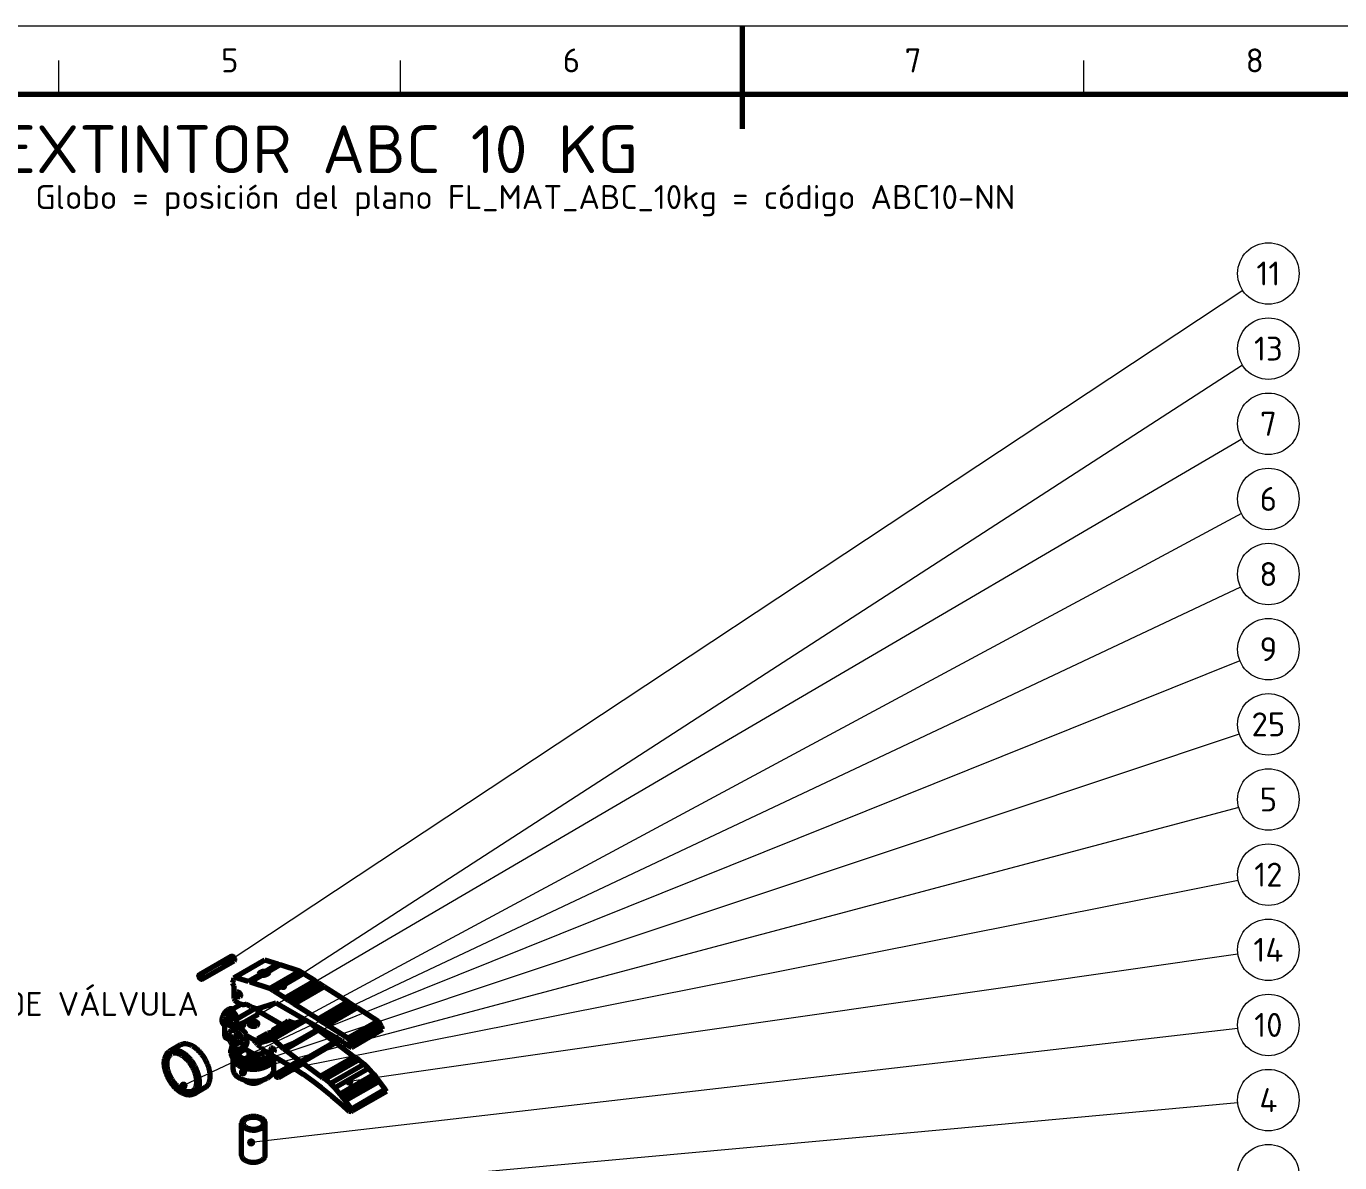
# Model space of a CAD drawing. Header units: millimetres. Extents: x 0 to 594, y 0 to 420.
# Drawn here: x 192.2 to 384.4, y 253.6 to 420 of the extents above; entities that cross this region are included whole.
import ezdxf
from ezdxf.enums import TextEntityAlignment as Align

# ---------------------------------------------------------------- set-up
doc = ezdxf.new("R2010")
doc.units = ezdxf.units.MM
for name, color, linetype, lineweight in [('01-VISIBLE', 7, 'CONTINUOUS', 70), ('06-TEXTO', 7, 'CONTINUOUS', 25), ('07-RECUADRO', 7, 'CONTINUOUS', 70), ('08-FINA', 5, 'CONTINUOUS', 18)]:
    doc.layers.add(name, color=color, linetype=linetype, lineweight=lineweight)
doc.styles.add('ISO3098', font='isocpeur.ttf')

msp = doc.modelspace()

# ---------------------------------------------------------------- hatches: boundary and pattern name
at = {"layer": '08-FINA'}
h = msp.add_hatch(color=7, dxfattribs=at)
h.dxf.hatch_style = 1
edge = h.paths.add_edge_path()
edge.add_arc((221.33, 282.77), 0.6, 0, 360)
h = msp.add_hatch(color=7, dxfattribs=at)
h.dxf.hatch_style = 1
edge = h.paths.add_edge_path()
edge.add_arc((229.81, 279.5), 0.6, 0, 360)
h = msp.add_hatch(color=7, dxfattribs=at)
h.dxf.hatch_style = 1
edge = h.paths.add_edge_path()
edge.add_arc((223.85, 273.87), 0.6, 0, 360)
h = msp.add_hatch(color=7, dxfattribs=at)
h.dxf.hatch_style = 1
edge = h.paths.add_edge_path()
edge.add_arc((227.34, 271.9), 0.6, 0, 360)
h = msp.add_hatch(color=7, dxfattribs=at)
h.dxf.hatch_style = 1
edge = h.paths.add_edge_path()
edge.add_arc((225.53, 269.07), 0.6, 0, 360)
h = msp.add_hatch(color=7, dxfattribs=at)
h.dxf.hatch_style = 1
edge = h.paths.add_edge_path()
edge.add_arc((227.11, 268.71), 0.6, 0, 360)
h = msp.add_hatch(color=7, dxfattribs=at)
h.dxf.hatch_style = 1
edge = h.paths.add_edge_path()
edge.add_arc((223.93, 266.87), 0.6, 0, 360)
h = msp.add_hatch(color=7, dxfattribs=at)
h.dxf.hatch_style = 1
edge = h.paths.add_edge_path()
edge.add_arc((231.24, 267.47), 0.6, 0, 360)
h = msp.add_hatch(color=7, dxfattribs=at)
h.dxf.hatch_style = 1
edge = h.paths.add_edge_path()
edge.add_arc((215.23, 264.93), 0.6, 0, 360)
h = msp.add_hatch(color=7, dxfattribs=at)
h.dxf.hatch_style = 1
edge = h.paths.add_edge_path()
edge.add_arc((239.48, 265.52), 0.6, 0, 360)
h = msp.add_hatch(color=7, dxfattribs=at)
h.dxf.hatch_style = 1
edge = h.paths.add_edge_path()
edge.add_arc((225.13, 256.61), 0.6, 0, 360)

# ---------------------------------------------------------------- linework, layer by layer
at = {"layer": '01-VISIBLE'}
for p, q in [((217.56, 281.19), (222.23, 283.88)), ((217.96, 280.5), (222.63, 283.19)), ((227.11, 283.28), (222.73, 280.75)), ((229.05, 282.69), (227.11, 283.28)), ((229.05, 282.69), (227.33, 281.7)), ((229.12, 282.65), (227.42, 281.67)), ((229.29, 282.61), (227.58, 281.62)), ((229.36, 282.59), (227.64, 281.6)), ((229.12, 282.65), (229.05, 282.69)), ((229.19, 282.55), (229.12, 282.65)), ((229.36, 282.59), (229.29, 282.61)), ((232.21, 281.69), (229.36, 282.59)), ((222.6, 280.68), (222.55, 280.43)), ((222.73, 280.75), (222.6, 280.68)), ((224.67, 280.16), (222.73, 280.75)), ((226.38, 281.15), (224.67, 280.16)), ((226.44, 281.1), (224.74, 280.12)), ((226.61, 281.06), (224.91, 280.08)), ((226.71, 281.06), (224.98, 280.06)), ((227.83, 279.16), (232.21, 281.69)), ((228.35, 278.86), (232.74, 281.39)), ((228.38, 278.82), (232.76, 281.35)), ((232.74, 281.39), (232.21, 281.69)), ((232.76, 281.35), (232.74, 281.39)), ((234.49, 280.27), (232.76, 281.35)), ((222.55, 280.43), (222.36, 279.99)), ((222.36, 279.99), (222.6, 279.54)), ((222.6, 279.54), (222.6, 277.66)), ((224.74, 280.12), (224.67, 280.16)), ((224.81, 280.02), (224.74, 280.12)), ((224.91, 280.08), (224.81, 280.02)), ((224.98, 280.06), (224.91, 280.08)), ((227.83, 279.16), (224.98, 280.06)), ((228.35, 278.86), (227.83, 279.16)), ((228.38, 278.82), (228.35, 278.86)), ((230.1, 277.74), (228.38, 278.82)), ((234.49, 280.27), (230.1, 277.74)), ((234.51, 280.23), (230.13, 277.7)), ((234.94, 279.98), (230.56, 277.45)), ((234.97, 279.94), (230.58, 277.41)), ((235.37, 279.7), (230.99, 277.17)), ((235.4, 279.66), (231.01, 277.13)), ((235.8, 279.43), (231.42, 276.9)), ((235.83, 279.39), (231.44, 276.85)), ((234.51, 280.23), (234.49, 280.27)), ((234.94, 279.98), (234.51, 280.23)), ((234.97, 279.94), (234.94, 279.98)), ((235.37, 279.7), (234.97, 279.94)), ((235.4, 279.66), (235.37, 279.7)), ((235.8, 279.43), (235.4, 279.66)), ((235.83, 279.39), (235.8, 279.43)), ((239.3, 277.19), (235.83, 279.39)), ((221.94, 275.86), (223.67, 276.86)), ((222.6, 277.66), (222.73, 277.43)), ((222.73, 277.43), (223.13, 277.09)), ((223.13, 277.09), (223.4, 276.94)), ((223.4, 276.94), (224.1, 276.74)), ((225.98, 276.19), (228.74, 277.06)), ((228.74, 277.06), (238.32, 271.53)), ((230.13, 277.7), (230.1, 277.74)), ((230.56, 277.45), (230.13, 277.7)), ((230.58, 277.41), (230.56, 277.45)), ((230.99, 277.17), (230.58, 277.41)), ((231.01, 277.13), (230.99, 277.17)), ((231.42, 276.9), (231.01, 277.13)), ((231.44, 276.85), (231.42, 276.9)), ((234.92, 274.66), (231.44, 276.85)), ((239.3, 277.19), (234.92, 274.66)), ((239.32, 277.15), (234.94, 274.61)), ((239.76, 276.9), (235.37, 274.37)), ((239.78, 276.85), (235.4, 274.32)), ((239.32, 277.15), (239.3, 277.19)), ((239.76, 276.9), (239.32, 277.15)), ((239.78, 276.85), (239.76, 276.9)), ((240.19, 276.62), (239.78, 276.85)), ((221.75, 274.32), (221.75, 275.45)), ((223.03, 274.71), (225.72, 276.27)), ((223.03, 273.59), (226.14, 275.38)), ((225.07, 276.46), (225.98, 276.19)), ((226.14, 275.38), (226.14, 276.24)), ((226.14, 275.87), (229.42, 273.98)), ((240.19, 276.62), (235.8, 274.09)), ((240.21, 276.58), (235.83, 274.05)), ((240.62, 276.34), (236.23, 273.81)), ((240.64, 276.3), (236.26, 273.77)), ((240.21, 276.58), (240.19, 276.62)), ((240.62, 276.34), (240.21, 276.58)), ((240.64, 276.3), (240.62, 276.34)), ((243.68, 274.38), (240.64, 276.3)), ((221.27, 273.82), (221.14, 273.89)), ((221.27, 272.21), (221.27, 274.3)), ((221.5, 274.63), (221.75, 274.77)), ((221.5, 273.98), (222.73, 273.27)), ((221.75, 274.32), (223.03, 273.59)), ((222.87, 273.35), (222.17, 272.94)), ((222.87, 273.35), (222.73, 273.27)), ((223.03, 273.59), (223.03, 274.71)), ((231.66, 274.08), (226.71, 271.22)), ((226.8, 271.35), (231.23, 273.9)), ((226.82, 271.35), (231.25, 273.9)), ((226.82, 271.35), (231.24, 273.9)), ((226.83, 271.34), (231.26, 273.9)), ((226.83, 271.34), (231.25, 273.9)), ((231.43, 273.95), (226.91, 271.34)), ((227.21, 271.44), (231.74, 274.05)), ((228.42, 273.15), (230.23, 274.19)), ((233.1, 274.48), (228.58, 271.87)), ((229.87, 270.31), (234.82, 273.16)), ((230.04, 270.21), (234.99, 273.07)), ((230.23, 274.19), (230.32, 274.24)), ((231.23, 273.9), (230.23, 274.19)), ((230.53, 274.37), (230.32, 274.24)), ((230.32, 274.24), (231.19, 273.97)), ((231.4, 274.09), (230.53, 274.37)), ((231.4, 274.09), (231.19, 273.97)), ((231.19, 273.97), (231.43, 273.95)), ((231.24, 273.9), (231.23, 273.9)), ((231.25, 273.9), (231.24, 273.9)), ((231.26, 273.9), (231.25, 273.9)), ((231.25, 273.9), (231.25, 273.9)), ((231.43, 273.95), (231.26, 273.9)), ((231.66, 274.08), (231.4, 274.09)), ((233.08, 274.56), (231.66, 274.08)), ((231.74, 274.05), (233.08, 274.5)), ((233.1, 274.48), (231.74, 274.05)), ((233.08, 274.5), (233.12, 274.53)), ((233.08, 274.5), (233.1, 274.48)), ((234.82, 273.16), (233.8, 274.14)), ((234.99, 273.07), (234.82, 273.16)), ((234.94, 274.61), (234.92, 274.66)), ((235.37, 274.37), (234.94, 274.61)), ((237.36, 271.28), (234.99, 273.07)), ((235.4, 274.32), (235.37, 274.37)), ((235.8, 274.09), (235.4, 274.32)), ((235.83, 274.05), (235.8, 274.09)), ((236.23, 273.81), (235.83, 274.05)), ((236.26, 273.77), (236.23, 273.81)), ((239.3, 271.85), (236.26, 273.77)), ((243.68, 274.38), (239.3, 271.85)), ((243.85, 274.2), (239.47, 271.67)), ((244.22, 273.56), (239.84, 271.03)), ((244.36, 273.12), (239.98, 270.58)), ((243.85, 274.2), (243.68, 274.38)), ((244.22, 273.56), (243.85, 274.2)), ((244.36, 273.12), (244.22, 273.56)), ((221.5, 271.89), (221.98, 271.61)), ((224.37, 272.48), (224.23, 272.4)), ((224.23, 272.4), (225.46, 271.69)), ((225.8, 271.63), (225.59, 271.51)), ((226.45, 271.23), (225.59, 271.51)), ((225.8, 271.63), (226.66, 271.35)), ((226.34, 271.76), (226, 271.56)), ((226.13, 271.82), (226.09, 271.8)), ((226.09, 271.8), (226.17, 271.66)), ((226.13, 271.82), (227.51, 272.62)), ((226.34, 271.76), (226.13, 271.82)), ((226.66, 271.35), (226.45, 271.23)), ((226.71, 271.22), (226.45, 271.23)), ((226.66, 271.35), (226.91, 271.34)), ((228.34, 271.77), (226.71, 271.22)), ((227.21, 271.44), (228.55, 271.89)), ((228.34, 271.77), (228.55, 271.89)), ((229.87, 270.31), (228.34, 271.77)), ((228.55, 271.89), (228.58, 271.87)), ((237.36, 271.28), (232.41, 268.43)), ((237.53, 271.19), (232.58, 268.33)), ((237.53, 271.19), (237.36, 271.28)), ((240.23, 269.15), (237.53, 271.19)), ((238.32, 271.53), (238.36, 271.53)), ((238.36, 271.53), (238.56, 271.37)), ((238.56, 271.37), (238.68, 271.19)), ((238.68, 271.19), (239.85, 270.51)), ((239.47, 271.67), (239.3, 271.85)), ((239.84, 271.03), (239.47, 271.67)), ((214.79, 270.88), (213.23, 269.98)), ((222.18, 269.71), (222.18, 270.2)), ((224.23, 270.67), (223.67, 270.34)), ((223.92, 270.49), (225.46, 269.6)), ((224.86, 268.69), (224.86, 269.95)), ((226.04, 270.94), (226.54, 270.65)), ((226.06, 268.69), (226.06, 269.47)), ((226.54, 270.65), (226.56, 270.49)), ((226.56, 270.49), (226.69, 270.26)), ((226.59, 269.6), (227.21, 269.96)), ((226.69, 270.26), (230.84, 267.84)), ((230.04, 270.21), (229.87, 270.31)), ((232.41, 268.43), (230.04, 270.21)), ((240.23, 269.15), (235.28, 266.3)), ((239.98, 270.58), (239.84, 271.03)), ((239.85, 270.51), (239.98, 270.58)), ((240.4, 269.06), (240.23, 269.15)), ((222.48, 267.29), (222.48, 268.92)), ((224.86, 267.75), (224.86, 267.85)), ((226.06, 267.75), (226.06, 267.85)), ((228.44, 267.29), (228.44, 268.92)), ((228.81, 266.67), (232.17, 268.61)), ((229.13, 266.11), (232.75, 268.2)), ((231.45, 267.46), (231.48, 267.41)), ((231.48, 267.41), (232.75, 266.6)), ((232.58, 268.33), (232.41, 268.43)), ((235.28, 266.3), (232.58, 268.33)), ((240.4, 269.06), (235.45, 266.2)), ((240.59, 268.89), (235.64, 266.03)), ((240.9, 268.71), (235.95, 265.85)), ((241.67, 268.07), (236.72, 265.22)), ((242.32, 267.45), (237.37, 264.6)), ((240.59, 268.89), (240.4, 269.06)), ((240.9, 268.71), (240.59, 268.89)), ((241.67, 268.07), (240.9, 268.71)), ((242.32, 267.45), (241.67, 268.07)), ((243.13, 266.54), (242.32, 267.45)), ((232.75, 266.6), (234.18, 265.58)), ((234.18, 265.58), (235.4, 264.65)), ((235.45, 266.2), (235.28, 266.3)), ((235.64, 266.03), (235.45, 266.2)), ((235.95, 265.85), (235.64, 266.03)), ((236.72, 265.22), (235.95, 265.85)), ((243.13, 266.54), (238.18, 263.68)), ((243.42, 266.18), (238.47, 263.32)), ((243.56, 265.93), (238.61, 263.07)), ((243.85, 265.54), (238.9, 262.69)), ((243.42, 266.18), (243.13, 266.54)), ((243.56, 265.93), (243.42, 266.18)), ((243.85, 265.54), (243.56, 265.93)), ((244.76, 264.36), (243.85, 265.54)), ((218.39, 264.64), (216.83, 263.74)), ((235.4, 264.65), (236.96, 263.39)), ((237.37, 264.6), (236.72, 265.22)), ((236.96, 263.39), (238.49, 262.06)), ((238.18, 263.68), (237.37, 264.6)), ((238.47, 263.32), (238.18, 263.68)), ((244.76, 264.36), (239.81, 261.5)), ((244.92, 264.09), (239.97, 261.23)), ((244.92, 264.09), (244.76, 264.36)), ((238.61, 263.07), (238.47, 263.32)), ((238.49, 262.06), (239.33, 261.28)), ((238.9, 262.69), (238.61, 263.07)), ((239.81, 261.5), (238.9, 262.69)), ((239.97, 261.23), (239.81, 261.5)), ((239.33, 261.28), (239.48, 261.19)), ((239.48, 261.19), (239.79, 261.15)), ((239.79, 261.15), (239.97, 261.23)), ((223.73, 254.71), (223.73, 259.42)), ((227.19, 254.71), (227.19, 259.42))]:
    msp.add_line(p, q, dxfattribs=at)
for points in [[(222.23, 283.88), (222.26, 283.9), (222.3, 283.9), (222.33, 283.9), (222.36, 283.89), (222.4, 283.88), (222.43, 283.86)], [(222.43, 283.86), (222.5, 283.81), (222.56, 283.75), (222.61, 283.68), (222.66, 283.6), (222.69, 283.52), (222.71, 283.43), (222.71, 283.34), (222.69, 283.26), (222.63, 283.19)], [(217.96, 280.5), (217.88, 280.48), (217.8, 280.5), (217.73, 280.54), (217.66, 280.59), (217.61, 280.66), (217.56, 280.73), (217.52, 280.8), (217.5, 280.88), (217.48, 280.96), (217.48, 281.05), (217.5, 281.13), (217.56, 281.19)], [(217.56, 281.19), (217.59, 281.2), (217.63, 281.21), (217.66, 281.21), (217.7, 281.2), (217.73, 281.19), (217.76, 281.17)], [(217.76, 281.17), (217.83, 281.12), (217.89, 281.05), (217.95, 280.98), (217.99, 280.9), (218.02, 280.82), (218.04, 280.74), (218.04, 280.65), (218.02, 280.56), (217.96, 280.5)], [(226.3, 281.29), (226.33, 281.37), (226.38, 281.43), (226.44, 281.49), (226.51, 281.53), (226.59, 281.57), (226.67, 281.61), (226.75, 281.63), (226.83, 281.66), (226.91, 281.67), (226.99, 281.69), (227.08, 281.7), (227.16, 281.7), (227.25, 281.7), (227.33, 281.7)], [(226.38, 281.15), (226.36, 281.17), (226.34, 281.19), (226.33, 281.21), (226.31, 281.23), (226.31, 281.26), (226.3, 281.29)], [(226.38, 281.15), (226.39, 281.14), (226.4, 281.13), (226.41, 281.12), (226.42, 281.12), (226.43, 281.11), (226.44, 281.1)], [(226.51, 281), (226.5, 281.02), (226.48, 281.03), (226.47, 281.05), (226.46, 281.07), (226.45, 281.08), (226.44, 281.1)], [(226.71, 281.06), (226.69, 281.06), (226.67, 281.06), (226.66, 281.06), (226.64, 281.06), (226.63, 281.06), (226.61, 281.06)], [(227.5, 281.22), (227.42, 281.19), (227.35, 281.15), (227.27, 281.13), (227.19, 281.1), (227.11, 281.09), (227.03, 281.07), (226.95, 281.06), (226.87, 281.06), (226.79, 281.06), (226.71, 281.06)], [(227.42, 281.67), (227.41, 281.67), (227.39, 281.68), (227.38, 281.68), (227.36, 281.69), (227.35, 281.69), (227.33, 281.7)], [(227.42, 281.67), (227.43, 281.65), (227.45, 281.64), (227.46, 281.62), (227.47, 281.6), (227.49, 281.59), (227.5, 281.57)], [(227.5, 281.57), (227.51, 281.58), (227.53, 281.59), (227.54, 281.6), (227.56, 281.6), (227.57, 281.61), (227.58, 281.62)], [(227.7, 281.47), (227.69, 281.42), (227.67, 281.37), (227.63, 281.33), (227.59, 281.29), (227.54, 281.25), (227.5, 281.22)], [(227.58, 281.62), (227.59, 281.62), (227.6, 281.61), (227.61, 281.61), (227.62, 281.61), (227.63, 281.6), (227.64, 281.6)], [(227.64, 281.6), (227.65, 281.58), (227.67, 281.56), (227.68, 281.54), (227.69, 281.52), (227.7, 281.5), (227.7, 281.47)], [(223.49, 277.94), (223.41, 277.92), (223.33, 277.94), (223.26, 277.98), (223.19, 278.03), (223.14, 278.1), (223.09, 278.17), (223.06, 278.24), (223.03, 278.32), (223.01, 278.41), (223.01, 278.49), (223.04, 278.57), (223.09, 278.63)], [(223.09, 278.63), (223.13, 278.64), (223.16, 278.65), (223.2, 278.65), (223.23, 278.64), (223.26, 278.63), (223.29, 278.61)], [(223.29, 278.61), (223.36, 278.56), (223.43, 278.49), (223.48, 278.42), (223.52, 278.35), (223.55, 278.26), (223.57, 278.18), (223.57, 278.09), (223.55, 278), (223.49, 277.94)], [(221.14, 273.89), (221.08, 273.93), (221.02, 273.99), (220.98, 274.06), (220.94, 274.13), (220.91, 274.2), (220.89, 274.28), (220.88, 274.36), (220.87, 274.44), (220.87, 274.52), (220.88, 274.6), (220.89, 274.68), (220.9, 274.76), (220.92, 274.84), (220.94, 274.92), (220.96, 275), (220.99, 275.07), (221.02, 275.15), (221.05, 275.22), (221.09, 275.29), (221.12, 275.37), (221.17, 275.44), (221.21, 275.5), (221.25, 275.57), (221.3, 275.64), (221.35, 275.7), (221.4, 275.76), (221.46, 275.82), (221.51, 275.88), (221.57, 275.93), (221.64, 275.98), (221.7, 276.03), (221.77, 276.07), (221.84, 276.11), (221.91, 276.15), (221.99, 276.18), (222.06, 276.2), (222.14, 276.21), (222.22, 276.22), (222.3, 276.21), (222.38, 276.19), (222.45, 276.16)], [(221.94, 275.86), (221.88, 275.81), (221.83, 275.75), (221.79, 275.68), (221.77, 275.6), (221.76, 275.53), (221.75, 275.45)], [(223.03, 274.71), (223.02, 274.79), (223.01, 274.88), (223, 274.96), (222.97, 275.03), (222.95, 275.11), (222.92, 275.19), (222.88, 275.26), (222.84, 275.33), (222.8, 275.4), (222.76, 275.47), (222.71, 275.54), (222.65, 275.6), (222.6, 275.66), (222.54, 275.71), (222.47, 275.76), (222.4, 275.81), (222.33, 275.85), (222.26, 275.88), (222.18, 275.9), (222.1, 275.9), (222.01, 275.89), (221.94, 275.86)], [(222.6, 274.72), (222.52, 274.7), (222.44, 274.71), (222.37, 274.75), (222.31, 274.8), (222.25, 274.86), (222.2, 274.92), (222.16, 274.99), (222.13, 275.07), (222.1, 275.15), (222.09, 275.23), (222.1, 275.31), (222.12, 275.39), (222.18, 275.44)], [(222.18, 275.44), (222.21, 275.46), (222.25, 275.46), (222.29, 275.46), (222.32, 275.45), (222.36, 275.44), (222.39, 275.42)], [(222.39, 275.42), (222.46, 275.37), (222.52, 275.32), (222.57, 275.25), (222.61, 275.18), (222.65, 275.1), (222.67, 275.02), (222.69, 274.94), (222.68, 274.86), (222.66, 274.78), (222.6, 274.72)], [(225.07, 276.46), (225.01, 276.51), (224.94, 276.56), (224.87, 276.6), (224.8, 276.65), (224.73, 276.68), (224.66, 276.72), (224.58, 276.75), (224.5, 276.77), (224.42, 276.78), (224.34, 276.79), (224.26, 276.78), (224.18, 276.76), (224.1, 276.74)], [(221.5, 274.63), (221.44, 274.59), (221.39, 274.55), (221.34, 274.5), (221.3, 274.44), (221.28, 274.37), (221.27, 274.3)], [(221.27, 274.3), (221.28, 274.23), (221.3, 274.17), (221.34, 274.11), (221.39, 274.06), (221.44, 274.02), (221.5, 273.98)], [(223.67, 270.34), (223.73, 270.39), (223.79, 270.44), (223.84, 270.51), (223.88, 270.58), (223.91, 270.65), (223.94, 270.73), (223.96, 270.81), (223.97, 270.88), (223.98, 270.96), (223.98, 271.05), (223.97, 271.13), (223.97, 271.21), (223.96, 271.29), (223.94, 271.36), (223.92, 271.44), (223.9, 271.52), (223.88, 271.6), (223.85, 271.67), (223.83, 271.75), (223.79, 271.82), (223.76, 271.9), (223.72, 271.97), (223.69, 272.04), (223.65, 272.11), (223.6, 272.18), (223.56, 272.25), (223.51, 272.31), (223.46, 272.37), (223.41, 272.44), (223.36, 272.5), (223.31, 272.56), (223.25, 272.61), (223.19, 272.67), (223.13, 272.72), (223.06, 272.77), (223, 272.82), (222.93, 272.86), (222.86, 272.9), (222.79, 272.93), (222.71, 272.96), (222.64, 272.99), (222.56, 273), (222.48, 273.01), (222.4, 273.01), (222.32, 273), (222.24, 272.98), (222.17, 272.94)], [(224.37, 272.48), (224.33, 272.55), (224.29, 272.62), (224.24, 272.69), (224.19, 272.76), (224.14, 272.82), (224.09, 272.88), (224.03, 272.94), (223.98, 273), (223.92, 273.06), (223.85, 273.11), (223.79, 273.17), (223.72, 273.21), (223.65, 273.26), (223.58, 273.3), (223.51, 273.33), (223.43, 273.37), (223.35, 273.39), (223.27, 273.41), (223.19, 273.42), (223.11, 273.42), (223.03, 273.41), (222.95, 273.38), (222.87, 273.35)], [(222.87, 273.35), (222.87, 273.35), (222.87, 273.35), (222.87, 273.35), (222.87, 273.35), (222.87, 273.35), (222.87, 273.35)], [(226.1, 273.98), (226.09, 274.06), (226.05, 274.13), (225.99, 274.18), (225.93, 274.23), (225.86, 274.27), (225.78, 274.3), (225.7, 274.32), (225.62, 274.33), (225.54, 274.34), (225.46, 274.35), (225.38, 274.34), (225.3, 274.33), (225.22, 274.32), (225.14, 274.3), (225.07, 274.27), (225, 274.23), (224.93, 274.18), (224.88, 274.13), (224.84, 274.06), (224.82, 273.98)], [(224.82, 273.98), (224.84, 273.89), (224.88, 273.82), (224.94, 273.76), (225.01, 273.71), (225.09, 273.68), (225.17, 273.65), (225.25, 273.63), (225.34, 273.61), (225.42, 273.61), (225.51, 273.61), (225.59, 273.62), (225.68, 273.63), (225.76, 273.65), (225.84, 273.68), (225.92, 273.72)], [(225.92, 273.72), (225.96, 273.75), (226.01, 273.78), (226.04, 273.82), (226.07, 273.87), (226.1, 273.92), (226.1, 273.98)], [(228.47, 273.04), (228.46, 272.99), (228.44, 272.94), (228.4, 272.9), (228.36, 272.86), (228.31, 272.83), (228.27, 272.8)], [(228.4, 273.13), (228.4, 273.13), (228.41, 273.14), (228.41, 273.14), (228.41, 273.14), (228.42, 273.14), (228.42, 273.15)], [(228.45, 272.96), (228.44, 272.99), (228.43, 273.01), (228.43, 273.04), (228.42, 273.07), (228.41, 273.1), (228.4, 273.13)], [(228.42, 273.15), (228.44, 273.13), (228.45, 273.12), (228.46, 273.1), (228.47, 273.08), (228.47, 273.06), (228.47, 273.04)], [(229.6, 273.82), (229.57, 273.86), (229.55, 273.88), (229.52, 273.91), (229.49, 273.93), (229.46, 273.96), (229.42, 273.98)], [(218.39, 264.64), (218.46, 264.68), (218.52, 264.73), (218.58, 264.78), (218.64, 264.84), (218.7, 264.89), (218.75, 264.96), (218.8, 265.02), (218.84, 265.09), (218.88, 265.16), (218.92, 265.23), (218.95, 265.3), (218.98, 265.38), (219.01, 265.45), (219.03, 265.53), (219.05, 265.61), (219.07, 265.68), (219.09, 265.76), (219.1, 265.84), (219.11, 265.92), (219.12, 266), (219.13, 266.08), (219.13, 266.16), (219.13, 266.24), (219.13, 266.32), (219.13, 266.4), (219.13, 266.48), (219.12, 266.56), (219.11, 266.64), (219.11, 266.72), (219.1, 266.8), (219.08, 266.88), (219.07, 266.96), (219.06, 267.04), (219.04, 267.12), (219.02, 267.2), (219.01, 267.28), (218.99, 267.35), (218.97, 267.43), (218.94, 267.51), (218.92, 267.59), (218.9, 267.66), (218.87, 267.74), (218.84, 267.81), (218.82, 267.89), (218.79, 267.96), (218.76, 268.04), (218.73, 268.11), (218.7, 268.19), (218.66, 268.26), (218.63, 268.33), (218.59, 268.41), (218.56, 268.48), (218.52, 268.55), (218.48, 268.62), (218.45, 268.69), (218.41, 268.76), (218.37, 268.83), (218.33, 268.9), (218.28, 268.97), (218.24, 269.04), (218.2, 269.1), (218.15, 269.17), (218.11, 269.24), (218.06, 269.3), (218.01, 269.37), (217.97, 269.43), (217.92, 269.5), (217.87, 269.56), (217.82, 269.62), (217.76, 269.68), (217.71, 269.74), (217.66, 269.8), (217.6, 269.86), (217.55, 269.92), (217.49, 269.98), (217.44, 270.04), (217.38, 270.09), (217.32, 270.15), (217.26, 270.2), (217.2, 270.26), (217.14, 270.31), (217.08, 270.36), (217.01, 270.41), (216.95, 270.46), (216.89, 270.5), (216.82, 270.55), (216.75, 270.59), (216.69, 270.64), (216.62, 270.68), (216.55, 270.72), (216.48, 270.76), (216.4, 270.79), (216.33, 270.83), (216.26, 270.86), (216.18, 270.89), (216.11, 270.92), (216.03, 270.95), (215.96, 270.97), (215.88, 270.99), (215.8, 271.01), (215.72, 271.02), (215.64, 271.03), (215.56, 271.04), (215.48, 271.04), (215.4, 271.04), (215.32, 271.04), (215.24, 271.03), (215.16, 271.02), (215.08, 271), (215.01, 270.97), (214.93, 270.95), (214.86, 270.91), (214.79, 270.88)], [(221.27, 272.21), (221.28, 272.14), (221.3, 272.08), (221.34, 272.02), (221.39, 271.97), (221.44, 271.92), (221.5, 271.89)], [(222.17, 272.94), (222.1, 272.9), (222.04, 272.84), (221.99, 272.78), (221.95, 272.71), (221.92, 272.63), (221.89, 272.55), (221.88, 272.48), (221.86, 272.4), (221.86, 272.32), (221.86, 272.23), (221.86, 272.15), (221.87, 272.07), (221.88, 271.99), (221.89, 271.91), (221.91, 271.83), (221.93, 271.76), (221.96, 271.68), (221.98, 271.6), (222.01, 271.53), (222.04, 271.45), (222.08, 271.38), (222.11, 271.31), (222.15, 271.24), (222.19, 271.17), (222.24, 271.1), (222.28, 271.03), (222.33, 270.96), (222.38, 270.9), (222.43, 270.84), (222.48, 270.78), (222.54, 270.72), (222.6, 270.66), (222.66, 270.61), (222.72, 270.55), (222.78, 270.51), (222.85, 270.46), (222.92, 270.42)], [(222.62, 272.16), (222.55, 272.1), (222.51, 272.03), (222.5, 271.95), (222.49, 271.86), (222.5, 271.78), (222.52, 271.69), (222.55, 271.61), (222.58, 271.53), (222.62, 271.46), (222.67, 271.39), (222.72, 271.32), (222.78, 271.26), (222.85, 271.2), (222.92, 271.15)], [(223.22, 271.12), (223.28, 271.18), (223.32, 271.25), (223.34, 271.33), (223.34, 271.42), (223.33, 271.5), (223.31, 271.58), (223.29, 271.66), (223.26, 271.74), (223.22, 271.82), (223.17, 271.89), (223.12, 271.95), (223.07, 272.02), (223, 272.07), (222.93, 272.12), (222.86, 272.16), (222.78, 272.18), (222.7, 272.19), (222.62, 272.16)], [(222.92, 271.15), (222.96, 271.13), (223.01, 271.11), (223.06, 271.1), (223.12, 271.09), (223.17, 271.1), (223.22, 271.12)], [(224.23, 270.67), (224.3, 270.72), (224.36, 270.77), (224.41, 270.84), (224.45, 270.91), (224.48, 270.98), (224.51, 271.06), (224.53, 271.14), (224.54, 271.22), (224.54, 271.31), (224.54, 271.39), (224.54, 271.47), (224.53, 271.55), (224.52, 271.63), (224.5, 271.71), (224.48, 271.79), (224.46, 271.87), (224.44, 271.95), (224.41, 272.03), (224.38, 272.11), (224.35, 272.18), (224.31, 272.26), (224.27, 272.33), (224.23, 272.4)], [(225.73, 271.59), (225.69, 271.6), (225.64, 271.61), (225.59, 271.63), (225.55, 271.65), (225.51, 271.67), (225.46, 271.69)], [(226.04, 270.94), (226, 271.01), (225.96, 271.08), (225.91, 271.14), (225.86, 271.21), (225.81, 271.27), (225.76, 271.33), (225.71, 271.39), (225.65, 271.45), (225.59, 271.51)], [(228.27, 272.8), (228.19, 272.76), (228.11, 272.72), (228.03, 272.69), (227.94, 272.67), (227.86, 272.65), (227.77, 272.64), (227.69, 272.63), (227.6, 272.62), (227.51, 272.62)], [(216.83, 263.74), (216.76, 263.7), (216.69, 263.67), (216.61, 263.64), (216.54, 263.61), (216.46, 263.59), (216.38, 263.58), (216.3, 263.57), (216.22, 263.56), (216.14, 263.55), (216.06, 263.55), (215.98, 263.56), (215.9, 263.56), (215.82, 263.57), (215.74, 263.59), (215.66, 263.6), (215.59, 263.62), (215.51, 263.64), (215.43, 263.67), (215.36, 263.7), (215.28, 263.72), (215.21, 263.76), (215.14, 263.79), (215.06, 263.83), (214.99, 263.86), (214.92, 263.9), (214.85, 263.94), (214.79, 263.98), (214.72, 264.03), (214.65, 264.07), (214.59, 264.12), (214.52, 264.17), (214.46, 264.22), (214.4, 264.27), (214.33, 264.32), (214.27, 264.37), (214.21, 264.42), (214.15, 264.48), (214.1, 264.53), (214.04, 264.59), (213.98, 264.65), (213.93, 264.71), (213.87, 264.76), (213.82, 264.82), (213.77, 264.89), (213.72, 264.95), (213.66, 265.01), (213.61, 265.07), (213.57, 265.13), (213.52, 265.2), (213.47, 265.26), (213.42, 265.33), (213.38, 265.4), (213.33, 265.46), (213.29, 265.53), (213.25, 265.6), (213.2, 265.67), (213.16, 265.73), (213.12, 265.8), (213.08, 265.87), (213.05, 265.94), (213.01, 266.02), (212.97, 266.09), (212.94, 266.16), (212.9, 266.23), (212.87, 266.3), (212.84, 266.38), (212.81, 266.45), (212.77, 266.53), (212.75, 266.6), (212.72, 266.68), (212.69, 266.75), (212.66, 266.83), (212.64, 266.9), (212.61, 266.98), (212.59, 267.06), (212.57, 267.13), (212.55, 267.21), (212.53, 267.29), (212.51, 267.37), (212.5, 267.45), (212.48, 267.53), (212.47, 267.6), (212.46, 267.68), (212.45, 267.76), (212.44, 267.84), (212.43, 267.92), (212.42, 268), (212.42, 268.08), (212.42, 268.16), (212.42, 268.24), (212.42, 268.32), (212.42, 268.4), (212.43, 268.48), (212.43, 268.56), (212.44, 268.64), (212.45, 268.72), (212.47, 268.8), (212.49, 268.88), (212.51, 268.96), (212.53, 269.04), (212.55, 269.11), (212.58, 269.19), (212.61, 269.26), (212.65, 269.33), (212.68, 269.4), (212.72, 269.47), (212.77, 269.54), (212.81, 269.61), (212.86, 269.67), (212.92, 269.73), (212.97, 269.79), (213.03, 269.84), (213.1, 269.89), (213.16, 269.93), (213.23, 269.98)], [(216.59, 264.16), (216.52, 264.12), (216.45, 264.09), (216.37, 264.06), (216.29, 264.04), (216.21, 264.03), (216.13, 264.02), (216.05, 264.01), (215.97, 264.01), (215.89, 264.02), (215.81, 264.03), (215.74, 264.04), (215.66, 264.06), (215.58, 264.08), (215.5, 264.1), (215.43, 264.13), (215.35, 264.15), (215.28, 264.19), (215.2, 264.22), (215.13, 264.26), (215.06, 264.29), (214.99, 264.33), (214.92, 264.38), (214.86, 264.42), (214.79, 264.47), (214.73, 264.51), (214.66, 264.56), (214.6, 264.61), (214.54, 264.66), (214.48, 264.71), (214.42, 264.77), (214.36, 264.82), (214.3, 264.88), (214.24, 264.94), (214.19, 264.99), (214.13, 265.05), (214.08, 265.11), (214.03, 265.17), (213.97, 265.23), (213.92, 265.3), (213.87, 265.36), (213.83, 265.42), (213.78, 265.49), (213.73, 265.55), (213.68, 265.62), (213.64, 265.69), (213.6, 265.75), (213.55, 265.82), (213.51, 265.89), (213.47, 265.96), (213.43, 266.03), (213.39, 266.1), (213.36, 266.17), (213.32, 266.24), (213.28, 266.31), (213.25, 266.39), (213.22, 266.46), (213.18, 266.53), (213.15, 266.61), (213.12, 266.68), (213.09, 266.76), (213.07, 266.83), (213.04, 266.91), (213.02, 266.98), (212.99, 267.06), (212.97, 267.14), (212.95, 267.22), (212.93, 267.29), (212.91, 267.37), (212.9, 267.45), (212.88, 267.53), (212.87, 267.61), (212.86, 267.69), (212.85, 267.77), (212.84, 267.85), (212.83, 267.93), (212.83, 268.01), (212.83, 268.09), (212.83, 268.17), (212.83, 268.25), (212.83, 268.33), (212.84, 268.41), (212.85, 268.49), (212.86, 268.57), (212.88, 268.65), (212.89, 268.73), (212.92, 268.8), (212.94, 268.88), (212.97, 268.95), (213, 269.03), (213.04, 269.1), (213.08, 269.17), (213.12, 269.24), (213.17, 269.3), (213.22, 269.36), (213.28, 269.42), (213.34, 269.47), (213.4, 269.52), (213.47, 269.56)], [(215.03, 269.8), (214.96, 269.84), (214.89, 269.88), (214.81, 269.91), (214.74, 269.95), (214.66, 269.98), (214.59, 270.01), (214.51, 270.04), (214.43, 270.06), (214.35, 270.08), (214.27, 270.1), (214.19, 270.12), (214.11, 270.13), (214.03, 270.14), (213.94, 270.14), (213.86, 270.15), (213.78, 270.14), (213.7, 270.13), (213.62, 270.12), (213.54, 270.1), (213.46, 270.08), (213.38, 270.05), (213.3, 270.02), (213.23, 269.98)], [(214.91, 269.39), (214.84, 269.44), (214.76, 269.47), (214.69, 269.51), (214.61, 269.54), (214.53, 269.58), (214.45, 269.6), (214.37, 269.63), (214.29, 269.65), (214.21, 269.67), (214.12, 269.68), (214.04, 269.68), (213.96, 269.69), (213.87, 269.68), (213.79, 269.67), (213.71, 269.66), (213.62, 269.63), (213.55, 269.6), (213.47, 269.56)], [(216.59, 264.16), (216.66, 264.2), (216.72, 264.25), (216.78, 264.3), (216.84, 264.36), (216.89, 264.43), (216.93, 264.49), (216.97, 264.56), (217.01, 264.64), (217.04, 264.71), (217.06, 264.79), (217.09, 264.86), (217.11, 264.94), (217.13, 265.02), (217.14, 265.1), (217.15, 265.18), (217.16, 265.26), (217.16, 265.34), (217.17, 265.42), (217.17, 265.5), (217.17, 265.58), (217.16, 265.66), (217.16, 265.74), (217.15, 265.82), (217.14, 265.9), (217.13, 265.98), (217.12, 266.06), (217.1, 266.14), (217.09, 266.22), (217.07, 266.3), (217.05, 266.38), (217.03, 266.46), (217.01, 266.53), (216.98, 266.61), (216.96, 266.69), (216.94, 266.76), (216.91, 266.84), (216.88, 266.92), (216.85, 266.99), (216.82, 267.07), (216.79, 267.14), (216.76, 267.21), (216.72, 267.29), (216.69, 267.36), (216.65, 267.43), (216.62, 267.5), (216.58, 267.57), (216.54, 267.65), (216.5, 267.72), (216.46, 267.78), (216.42, 267.85), (216.37, 267.92), (216.33, 267.99), (216.29, 268.06), (216.24, 268.12), (216.19, 268.19), (216.15, 268.25), (216.1, 268.32), (216.05, 268.38), (216, 268.44), (215.94, 268.51), (215.89, 268.57), (215.84, 268.63), (215.78, 268.69), (215.73, 268.74), (215.67, 268.8), (215.61, 268.86), (215.56, 268.91), (215.5, 268.97), (215.43, 269.02), (215.37, 269.07), (215.31, 269.12), (215.25, 269.17), (215.18, 269.22), (215.12, 269.27), (215.05, 269.31), (214.98, 269.35), (214.91, 269.39)], [(216.83, 263.74), (216.9, 263.78), (216.97, 263.83), (217.03, 263.88), (217.09, 263.94), (217.14, 264), (217.19, 264.06), (217.24, 264.12), (217.29, 264.19), (217.33, 264.26), (217.36, 264.33), (217.4, 264.41), (217.43, 264.48), (217.45, 264.56), (217.48, 264.63), (217.5, 264.71), (217.52, 264.79), (217.53, 264.87), (217.55, 264.95), (217.56, 265.03), (217.56, 265.11), (217.57, 265.19), (217.57, 265.27), (217.58, 265.35), (217.58, 265.43), (217.57, 265.51), (217.57, 265.59), (217.57, 265.68), (217.56, 265.76), (217.55, 265.84), (217.54, 265.92), (217.53, 266), (217.51, 266.08), (217.5, 266.15), (217.48, 266.23), (217.47, 266.31), (217.45, 266.39), (217.43, 266.47), (217.41, 266.55), (217.38, 266.62), (217.36, 266.7), (217.34, 266.78), (217.31, 266.86), (217.28, 266.93), (217.25, 267.01), (217.23, 267.08), (217.2, 267.16), (217.16, 267.23), (217.13, 267.31), (217.1, 267.38), (217.07, 267.45), (217.03, 267.53), (216.99, 267.6), (216.96, 267.67), (216.92, 267.74), (216.88, 267.81), (216.84, 267.88), (216.8, 267.95), (216.76, 268.02), (216.72, 268.09), (216.67, 268.16), (216.63, 268.23), (216.58, 268.29), (216.54, 268.36), (216.49, 268.43), (216.44, 268.49), (216.39, 268.55), (216.35, 268.62), (216.29, 268.68), (216.24, 268.74), (216.19, 268.81), (216.14, 268.87), (216.08, 268.93), (216.03, 268.99), (215.97, 269.04), (215.92, 269.1), (215.86, 269.16), (215.8, 269.22), (215.74, 269.27), (215.68, 269.32), (215.62, 269.38), (215.56, 269.43), (215.5, 269.48), (215.43, 269.53), (215.37, 269.58), (215.3, 269.62), (215.24, 269.67), (215.17, 269.71), (215.1, 269.76), (215.03, 269.8)], [(222.4, 270.88), (222.35, 270.8), (222.31, 270.72), (222.27, 270.64), (222.24, 270.55), (222.22, 270.47), (222.2, 270.38), (222.19, 270.29), (222.18, 270.2)], [(222.18, 270.2), (222.19, 270.12), (222.19, 270.04), (222.21, 269.96), (222.23, 269.88), (222.25, 269.81), (222.29, 269.73), (222.32, 269.66), (222.36, 269.59), (222.4, 269.52), (222.45, 269.45), (222.5, 269.39), (222.55, 269.33), (222.61, 269.27), (222.67, 269.21), (222.72, 269.16), (222.79, 269.11), (222.85, 269.06), (222.92, 269.01), (222.98, 268.96), (223.05, 268.92), (223.12, 268.88), (223.19, 268.84), (223.26, 268.8), (223.33, 268.76), (223.41, 268.73), (223.48, 268.69), (223.55, 268.66), (223.63, 268.63), (223.7, 268.6), (223.78, 268.58), (223.86, 268.55), (223.93, 268.53), (224.01, 268.5), (224.09, 268.48), (224.17, 268.46), (224.25, 268.44), (224.32, 268.43), (224.4, 268.41), (224.48, 268.39), (224.56, 268.38), (224.64, 268.37), (224.72, 268.36), (224.8, 268.35), (224.88, 268.34), (224.96, 268.33), (225.04, 268.32), (225.13, 268.32), (225.21, 268.31), (225.29, 268.31), (225.37, 268.31), (225.45, 268.31), (225.53, 268.31), (225.61, 268.31), (225.69, 268.31), (225.77, 268.32), (225.85, 268.32), (225.93, 268.33), (226.01, 268.34), (226.09, 268.34), (226.17, 268.35), (226.25, 268.36), (226.33, 268.38), (226.41, 268.39), (226.49, 268.4), (226.57, 268.42), (226.65, 268.44), (226.73, 268.46), (226.81, 268.48), (226.89, 268.5), (226.96, 268.52), (227.04, 268.54), (227.12, 268.57), (227.19, 268.59), (227.27, 268.62), (227.35, 268.65), (227.42, 268.68), (227.49, 268.72), (227.57, 268.75), (227.64, 268.79), (227.71, 268.82), (227.78, 268.86)], [(222.18, 269.71), (222.19, 269.63), (222.19, 269.55), (222.21, 269.47), (222.23, 269.39), (222.25, 269.32), (222.29, 269.24), (222.32, 269.17), (222.36, 269.1), (222.4, 269.03), (222.45, 268.96), (222.5, 268.9), (222.55, 268.84), (222.61, 268.78), (222.67, 268.72), (222.72, 268.67), (222.79, 268.62), (222.85, 268.57), (222.92, 268.52), (222.98, 268.47), (223.05, 268.43), (223.12, 268.39), (223.19, 268.35), (223.26, 268.31), (223.33, 268.27), (223.41, 268.24), (223.48, 268.2), (223.55, 268.17), (223.63, 268.14), (223.7, 268.11), (223.78, 268.09), (223.86, 268.06), (223.93, 268.04), (224.01, 268.01), (224.09, 267.99), (224.17, 267.97), (224.25, 267.95), (224.32, 267.94), (224.4, 267.92), (224.48, 267.9), (224.56, 267.89), (224.64, 267.88), (224.72, 267.87), (224.8, 267.86), (224.88, 267.85), (224.96, 267.84), (225.04, 267.83), (225.13, 267.83), (225.21, 267.82), (225.29, 267.82), (225.37, 267.82), (225.45, 267.82), (225.53, 267.82), (225.61, 267.82), (225.69, 267.82), (225.77, 267.83), (225.85, 267.83), (225.93, 267.84), (226.01, 267.85), (226.09, 267.85), (226.17, 267.86), (226.25, 267.87), (226.33, 267.89), (226.41, 267.9), (226.49, 267.91), (226.57, 267.93), (226.65, 267.95), (226.73, 267.97), (226.81, 267.99), (226.89, 268.01), (226.96, 268.03), (227.04, 268.05), (227.12, 268.08), (227.19, 268.1), (227.27, 268.13), (227.35, 268.16), (227.42, 268.19), (227.49, 268.23), (227.57, 268.26), (227.64, 268.3), (227.71, 268.33), (227.78, 268.37)], [(222.82, 270.48), (222.81, 270.43), (222.8, 270.39), (222.79, 270.34), (222.79, 270.29), (222.78, 270.25), (222.78, 270.2)], [(222.78, 270.2), (222.79, 270.12), (222.8, 270.04), (222.82, 269.96), (222.84, 269.88), (222.87, 269.81), (222.91, 269.74), (222.95, 269.67), (222.99, 269.6), (223.04, 269.54), (223.1, 269.48), (223.15, 269.42), (223.21, 269.36), (223.27, 269.31), (223.34, 269.26), (223.4, 269.21), (223.47, 269.17), (223.54, 269.12), (223.61, 269.08), (223.68, 269.05), (223.75, 269.01), (223.83, 268.98), (223.9, 268.94), (223.98, 268.91), (224.05, 268.89), (224.13, 268.86), (224.21, 268.84), (224.29, 268.81), (224.36, 268.79), (224.44, 268.77), (224.52, 268.75), (224.6, 268.74), (224.68, 268.72), (224.76, 268.71), (224.84, 268.7), (224.92, 268.69), (225, 268.68), (225.08, 268.67), (225.16, 268.66), (225.24, 268.66), (225.32, 268.66), (225.41, 268.66), (225.49, 268.65), (225.57, 268.66), (225.65, 268.66), (225.73, 268.66), (225.81, 268.67), (225.89, 268.67), (225.97, 268.68), (226.05, 268.69), (226.13, 268.7), (226.21, 268.72), (226.29, 268.73), (226.37, 268.75), (226.45, 268.76), (226.53, 268.78), (226.61, 268.8), (226.69, 268.83), (226.76, 268.85), (226.84, 268.88), (226.92, 268.9), (226.99, 268.93), (227.07, 268.96), (227.14, 269), (227.21, 269.03), (227.29, 269.07), (227.36, 269.11)], [(223.03, 270.36), (222.98, 270.3), (222.94, 270.24), (222.9, 270.17), (222.87, 270.1), (222.84, 270.03), (222.82, 269.96)], [(223.35, 270.27), (223.28, 270.23), (223.22, 270.19), (223.15, 270.14), (223.08, 270.09), (223.02, 270.04), (222.96, 269.99), (222.9, 269.94), (222.84, 269.88)], [(222.92, 270.42), (222.99, 270.38), (223.07, 270.34), (223.16, 270.31), (223.24, 270.29), (223.33, 270.28), (223.42, 270.27), (223.5, 270.28), (223.59, 270.31), (223.67, 270.34)], [(224.35, 270.24), (224.27, 270.22), (224.19, 270.19), (224.11, 270.16), (224.04, 270.13), (223.96, 270.09), (223.89, 270.06), (223.82, 270.02), (223.75, 269.97), (223.68, 269.93), (223.61, 269.88), (223.55, 269.83), (223.48, 269.78), (223.42, 269.72), (223.37, 269.66), (223.32, 269.59), (223.27, 269.53), (223.23, 269.45), (223.19, 269.38)], [(226.59, 269.6), (226.52, 269.56), (226.44, 269.53), (226.36, 269.51), (226.28, 269.49), (226.2, 269.48), (226.11, 269.47), (226.03, 269.47), (225.94, 269.47), (225.86, 269.48), (225.78, 269.49), (225.7, 269.51), (225.62, 269.53), (225.54, 269.56), (225.46, 269.6)], [(227.73, 269.38), (227.69, 269.46), (227.65, 269.53), (227.6, 269.61), (227.54, 269.67), (227.48, 269.74), (227.42, 269.8), (227.35, 269.85), (227.28, 269.91), (227.21, 269.96)], [(227.36, 269.11), (227.43, 269.15), (227.51, 269.2), (227.58, 269.25), (227.65, 269.31), (227.72, 269.36), (227.78, 269.42), (227.84, 269.49), (227.9, 269.56)], [(227.78, 268.86), (227.86, 268.91), (227.93, 268.96), (228.01, 269.01), (228.08, 269.06), (228.15, 269.11), (228.22, 269.17), (228.28, 269.23), (228.34, 269.3)], [(227.78, 268.37), (227.85, 268.41), (227.92, 268.46), (227.99, 268.5), (228.05, 268.55), (228.12, 268.6), (228.18, 268.65), (228.24, 268.71), (228.3, 268.76), (228.36, 268.82), (228.41, 268.88), (228.46, 268.95), (228.51, 269.01), (228.55, 269.08), (228.59, 269.15)], [(228.43, 269.88), (228.35, 269.86), (228.27, 269.89), (228.21, 269.94), (228.15, 270), (228.11, 270.06), (228.07, 270.14), (228.05, 270.21), (228.04, 270.29), (228.06, 270.37), (228.11, 270.43)], [(228.11, 270.43), (228.13, 270.44), (228.16, 270.45), (228.19, 270.45), (228.22, 270.44), (228.24, 270.43), (228.27, 270.42)], [(228.27, 270.42), (228.34, 270.36), (228.4, 270.29), (228.45, 270.21), (228.48, 270.13), (228.49, 270.04), (228.48, 269.95), (228.43, 269.88)], [(222.48, 267.29), (222.49, 267.21), (222.5, 267.13), (222.51, 267.06), (222.53, 266.98), (222.56, 266.9), (222.59, 266.83), (222.63, 266.76), (222.67, 266.69), (222.72, 266.62), (222.77, 266.56), (222.82, 266.5), (222.88, 266.44), (222.93, 266.38), (222.99, 266.33), (223.06, 266.28), (223.12, 266.23), (223.18, 266.19), (223.25, 266.14), (223.32, 266.1), (223.39, 266.06), (223.46, 266.02), (223.53, 265.98), (223.6, 265.95), (223.68, 265.92), (223.75, 265.89), (223.83, 265.86), (223.9, 265.83), (223.98, 265.8), (224.06, 265.78), (224.13, 265.76), (224.21, 265.73), (224.29, 265.71), (224.37, 265.69), (224.44, 265.68), (224.52, 265.66), (224.6, 265.65), (224.68, 265.63), (224.76, 265.62), (224.84, 265.61), (224.92, 265.6), (225, 265.59), (225.08, 265.59), (225.16, 265.58), (225.24, 265.58), (225.32, 265.58), (225.4, 265.57), (225.48, 265.57), (225.56, 265.58), (225.64, 265.58), (225.72, 265.58), (225.8, 265.59), (225.88, 265.59), (225.96, 265.6), (226.04, 265.61), (226.12, 265.62), (226.2, 265.63), (226.28, 265.64), (226.36, 265.65), (226.44, 265.67), (226.52, 265.69), (226.6, 265.7), (226.68, 265.72), (226.75, 265.74), (226.83, 265.77), (226.91, 265.79), (226.98, 265.82), (227.06, 265.84), (227.13, 265.87), (227.21, 265.9), (227.28, 265.93), (227.36, 265.97), (227.43, 266), (227.5, 266.04), (227.57, 266.08)], [(222.49, 268.91), (222.51, 268.83), (222.53, 268.75), (222.56, 268.67), (222.59, 268.6), (222.63, 268.53), (222.67, 268.46), (222.71, 268.39), (222.76, 268.33), (222.82, 268.27), (222.87, 268.21), (222.93, 268.15), (222.99, 268.1), (223.05, 268.05), (223.11, 268), (223.18, 267.95), (223.25, 267.91), (223.31, 267.87), (223.38, 267.83), (223.46, 267.79), (223.53, 267.75), (223.6, 267.72), (223.67, 267.68), (223.75, 267.65), (223.82, 267.62), (223.9, 267.59), (223.97, 267.57), (224.05, 267.54), (224.13, 267.52), (224.2, 267.5), (224.28, 267.48), (224.36, 267.46), (224.44, 267.44), (224.52, 267.43), (224.6, 267.41), (224.68, 267.4), (224.76, 267.39), (224.84, 267.38), (224.92, 267.37), (225, 267.36), (225.08, 267.35), (225.16, 267.35), (225.24, 267.34), (225.32, 267.34), (225.4, 267.34), (225.48, 267.34), (225.56, 267.34), (225.64, 267.34), (225.72, 267.34), (225.8, 267.35), (225.88, 267.35), (225.96, 267.36), (226.04, 267.37), (226.12, 267.38), (226.2, 267.39), (226.28, 267.4), (226.36, 267.42), (226.44, 267.43), (226.52, 267.45), (226.6, 267.47), (226.67, 267.49), (226.75, 267.51), (226.83, 267.53), (226.91, 267.55), (226.98, 267.58), (227.06, 267.61), (227.13, 267.63), (227.21, 267.66), (227.28, 267.7), (227.36, 267.73), (227.43, 267.77), (227.5, 267.8), (227.57, 267.84)], [(223.94, 268.04), (224.01, 268), (224.08, 267.97), (224.16, 267.94), (224.23, 267.91), (224.31, 267.88), (224.39, 267.86), (224.46, 267.84), (224.54, 267.82), (224.62, 267.8), (224.7, 267.78), (224.78, 267.77), (224.86, 267.75), (224.94, 267.74), (225.02, 267.73), (225.1, 267.73), (225.18, 267.72), (225.26, 267.71), (225.34, 267.71), (225.42, 267.71), (225.5, 267.71), (225.58, 267.71), (225.66, 267.71), (225.75, 267.72), (225.83, 267.73), (225.91, 267.73), (225.99, 267.74), (226.07, 267.75), (226.15, 267.77), (226.22, 267.78), (226.3, 267.8), (226.38, 267.82), (226.46, 267.84), (226.54, 267.86), (226.62, 267.88), (226.69, 267.91), (226.77, 267.94), (226.84, 267.97), (226.92, 268), (226.99, 268.04)], [(227.57, 267.84), (227.64, 267.88), (227.71, 267.93), (227.78, 267.98), (227.85, 268.03), (227.91, 268.08), (227.97, 268.13), (228.04, 268.19), (228.09, 268.25), (228.15, 268.31), (228.2, 268.38), (228.25, 268.45), (228.29, 268.52), (228.33, 268.59), (228.36, 268.67), (228.39, 268.74), (228.42, 268.82), (228.43, 268.91)], [(227.57, 266.08), (227.64, 266.12), (227.71, 266.16), (227.78, 266.21), (227.84, 266.26), (227.91, 266.31), (227.97, 266.37), (228.03, 266.42), (228.09, 266.48), (228.14, 266.54), (228.2, 266.61), (228.24, 266.68), (228.29, 266.75), (228.33, 266.82), (228.36, 266.89), (228.39, 266.97), (228.41, 267.05), (228.43, 267.13), (228.44, 267.21), (228.44, 267.29)], [(224.21, 265.73), (224.27, 265.67), (224.33, 265.62), (224.4, 265.57), (224.47, 265.53), (224.54, 265.49), (224.62, 265.45), (224.69, 265.42), (224.77, 265.39), (224.85, 265.37), (224.93, 265.35), (225.01, 265.33), (225.09, 265.32), (225.17, 265.31), (225.26, 265.3), (225.34, 265.29), (225.42, 265.29), (225.5, 265.29), (225.58, 265.29), (225.67, 265.3), (225.75, 265.31), (225.83, 265.32), (225.91, 265.33), (225.99, 265.35), (226.07, 265.37), (226.15, 265.39), (226.23, 265.42), (226.31, 265.45), (226.38, 265.49), (226.45, 265.53)], [(226.45, 265.53), (226.5, 265.55), (226.55, 265.59), (226.59, 265.62), (226.63, 265.65), (226.67, 265.69), (226.71, 265.73)], [(229.13, 266.11), (229.05, 266.1), (228.97, 266.12), (228.91, 266.17), (228.85, 266.23), (228.81, 266.3), (228.77, 266.37), (228.75, 266.45), (228.74, 266.53), (228.76, 266.61), (228.81, 266.67)], [(228.81, 266.67), (228.83, 266.68), (228.86, 266.68), (228.89, 266.68), (228.92, 266.67), (228.94, 266.66), (228.97, 266.65)], [(228.97, 266.65), (229.04, 266.6), (229.1, 266.53), (229.15, 266.45), (229.18, 266.36), (229.19, 266.27), (229.18, 266.18), (229.13, 266.11)], [(227.19, 259.42), (227.19, 259.5), (227.17, 259.58), (227.14, 259.65), (227.11, 259.73), (227.06, 259.79), (227.02, 259.86), (226.96, 259.92), (226.9, 259.97), (226.84, 260.02), (226.77, 260.07), (226.7, 260.11), (226.63, 260.15), (226.56, 260.19), (226.49, 260.22), (226.41, 260.25), (226.34, 260.28), (226.26, 260.3), (226.18, 260.33), (226.1, 260.34), (226.02, 260.36), (225.95, 260.38), (225.87, 260.39), (225.79, 260.4), (225.7, 260.41), (225.62, 260.41), (225.54, 260.41), (225.46, 260.42), (225.38, 260.41), (225.3, 260.41), (225.22, 260.41), (225.14, 260.4), (225.06, 260.39), (224.98, 260.38), (224.9, 260.36), (224.82, 260.34), (224.74, 260.33), (224.67, 260.3), (224.59, 260.28), (224.51, 260.25), (224.44, 260.22), (224.36, 260.19), (224.29, 260.15), (224.22, 260.11), (224.15, 260.07), (224.09, 260.02), (224.02, 259.97), (223.96, 259.92), (223.91, 259.86), (223.86, 259.79), (223.82, 259.73), (223.78, 259.65), (223.75, 259.58), (223.74, 259.5), (223.73, 259.42)], [(226.95, 259.42), (226.95, 259.5), (226.93, 259.58), (226.9, 259.65), (226.85, 259.72), (226.81, 259.79), (226.75, 259.85), (226.69, 259.9), (226.63, 259.95), (226.56, 260), (226.49, 260.04), (226.41, 260.08), (226.34, 260.11), (226.26, 260.14), (226.19, 260.17), (226.11, 260.19), (226.03, 260.21), (225.95, 260.23), (225.87, 260.24), (225.79, 260.26), (225.71, 260.27), (225.63, 260.27), (225.54, 260.28), (225.46, 260.28), (225.38, 260.28), (225.3, 260.27), (225.22, 260.27), (225.14, 260.26), (225.06, 260.24), (224.98, 260.23), (224.9, 260.21), (224.82, 260.19), (224.74, 260.17), (224.66, 260.14), (224.59, 260.11), (224.51, 260.08), (224.44, 260.04), (224.37, 260), (224.3, 259.95), (224.23, 259.9), (224.17, 259.85), (224.12, 259.79), (224.07, 259.72), (224.03, 259.65), (224, 259.58), (223.98, 259.5), (223.97, 259.42)], [(223.73, 259.42), (223.74, 259.34), (223.75, 259.26), (223.78, 259.18), (223.82, 259.11), (223.86, 259.04), (223.91, 258.98), (223.96, 258.92), (224.02, 258.86), (224.08, 258.81), (224.15, 258.77), (224.22, 258.72), (224.29, 258.68), (224.36, 258.65), (224.43, 258.62), (224.51, 258.58), (224.58, 258.56), (224.66, 258.53), (224.73, 258.51), (224.81, 258.49), (224.89, 258.47), (224.97, 258.46), (225.05, 258.45), (225.13, 258.44), (225.21, 258.43), (225.29, 258.42), (225.37, 258.42), (225.45, 258.42), (225.53, 258.42), (225.61, 258.42), (225.69, 258.43), (225.77, 258.43), (225.85, 258.44), (225.93, 258.46), (226.01, 258.47), (226.09, 258.49), (226.16, 258.5), (226.24, 258.53), (226.32, 258.55), (226.39, 258.58), (226.47, 258.6), (226.54, 258.64), (226.62, 258.67), (226.69, 258.71)], [(223.97, 259.42), (223.98, 259.34), (224, 259.26), (224.03, 259.18), (224.07, 259.11), (224.12, 259.05), (224.17, 258.99), (224.23, 258.94), (224.29, 258.89), (224.36, 258.84), (224.43, 258.8), (224.5, 258.76), (224.57, 258.73), (224.64, 258.7), (224.72, 258.67), (224.8, 258.65), (224.88, 258.63), (224.95, 258.61), (225.03, 258.59), (225.11, 258.58), (225.19, 258.57), (225.27, 258.56), (225.35, 258.56), (225.43, 258.56), (225.51, 258.56), (225.59, 258.56), (225.67, 258.57), (225.75, 258.57), (225.83, 258.58), (225.91, 258.6), (225.99, 258.61), (226.07, 258.63), (226.15, 258.65), (226.22, 258.68), (226.3, 258.7), (226.37, 258.74), (226.45, 258.77), (226.52, 258.81)], [(226.52, 258.81), (226.59, 258.85), (226.66, 258.91), (226.73, 258.96), (226.79, 259.02), (226.84, 259.09), (226.89, 259.17), (226.92, 259.25), (226.95, 259.33), (226.95, 259.42)], [(226.69, 258.71), (226.76, 258.75), (226.82, 258.8), (226.89, 258.85), (226.95, 258.91), (227.01, 258.97), (227.06, 259.03), (227.1, 259.1), (227.14, 259.18), (227.17, 259.25), (227.19, 259.33), (227.19, 259.42)], [(223.73, 254.71), (223.74, 254.63), (223.75, 254.56), (223.78, 254.48), (223.82, 254.41), (223.86, 254.34), (223.91, 254.28), (223.96, 254.22), (224.02, 254.16), (224.08, 254.11), (224.15, 254.06), (224.22, 254.02), (224.29, 253.98), (224.36, 253.95), (224.43, 253.91), (224.51, 253.88), (224.58, 253.85), (224.66, 253.83), (224.73, 253.81), (224.81, 253.79), (224.89, 253.77), (224.97, 253.76), (225.05, 253.74), (225.13, 253.73), (225.21, 253.73), (225.29, 253.72), (225.37, 253.72), (225.45, 253.72), (225.53, 253.72), (225.61, 253.72), (225.69, 253.72), (225.77, 253.73), (225.85, 253.74), (225.93, 253.75), (226.01, 253.77), (226.09, 253.78), (226.16, 253.8), (226.24, 253.82), (226.32, 253.85), (226.39, 253.87), (226.47, 253.9), (226.54, 253.93), (226.62, 253.97), (226.69, 254.01)], [(226.69, 254.01), (226.76, 254.05), (226.82, 254.1), (226.89, 254.15), (226.95, 254.2), (227.01, 254.26), (227.06, 254.33), (227.1, 254.4), (227.14, 254.47), (227.17, 254.55), (227.19, 254.63), (227.19, 254.71)]]:
    msp.add_lwpolyline(points, dxfattribs=at)
at = {"layer": '07-RECUADRO'}
msp.add_line((297, 420), (297, 405), dxfattribs=at)
msp.add_lwpolyline([(25, 10), (584, 10), (584, 410), (25, 410)], close=True, dxfattribs=at)
at = {"layer": '08-FINA'}
for p, q in [((197, 410), (197, 415)), ((247, 410), (247, 415)), ((347, 410), (347, 415)), ((370.25, 381.33), (221.33, 282.77)), ((370.22, 370.37), (229.81, 279.5)), ((370.12, 359.54), (223.85, 273.87)), ((370.04, 348.68), (227.34, 271.9)), ((369.93, 337.89), (215.23, 264.93)), ((369.83, 327.13), (225.53, 269.07)), ((369.73, 316.39), (227.11, 268.71)), ((369.65, 305.66), (223.93, 266.87)), ((369.59, 294.94), (231.24, 267.47)), ((369.55, 284.17), (239.48, 265.52)), ((369.53, 273.3), (225.13, 256.61)), ((369.52, 262.4), (227.93, 249.41))]:
    msp.add_line(p, q, dxfattribs=at)
msp.add_lwpolyline([(0, 0), (594, 0), (594, 420), (0, 420)], close=True, dxfattribs=at)
for centre in [(374, 383.81), (374, 372.81), (374, 361.81), (374, 350.81), (374, 339.81), (374, 328.81), (374, 317.81), (374, 306.81), (374, 295.81), (374, 284.81), (374, 273.81), (374, 262.81), (374, 251.81)]:
    msp.add_circle(centre, 4.5, dxfattribs=at)

# ---------------------------------------------------------------- texts
at = {"layer": '06-TEXTO', "style": 'ISO3098'}
for s, height, p in [('5', 3.5, (222, 415)), ('6', 3.5, (272, 415)), ('7', 3.5, (322, 415)), ('8', 3.5, (372, 415)), ('DESPIECE - EXTINTOR ABC 10 KG', 7, (208.5, 402)), ('Isometría explosionada por subconjunto, escala 1:5. Globo = posición del plano FL_MAT_ABC_10kg = código ABC10-NN', 3.5, (208.5, 395)), ('11', 3.5, (374, 383.81)), ('13', 3.5, (374, 372.81)), ('7', 3.5, (374, 361.81)), ('6', 3.5, (374, 350.81)), ('8', 3.5, (374, 339.81)), ('9', 3.5, (374, 328.81)), ('25', 3.5, (374, 317.81)), ('5', 3.5, (374, 306.81)), ('12', 3.5, (374, 295.81)), ('14', 3.5, (374, 284.81)), ('S2 CONJUNTO DE VÁLVULA', 3.5, (187.24, 276.88)), ('10', 3.5, (374, 273.81)), ('4', 3.5, (374, 262.81))]:
    msp.add_text(s, height=height, dxfattribs=at).set_placement(p, align=Align.MIDDLE_CENTER)

doc.saveas('drawing.dxf')
